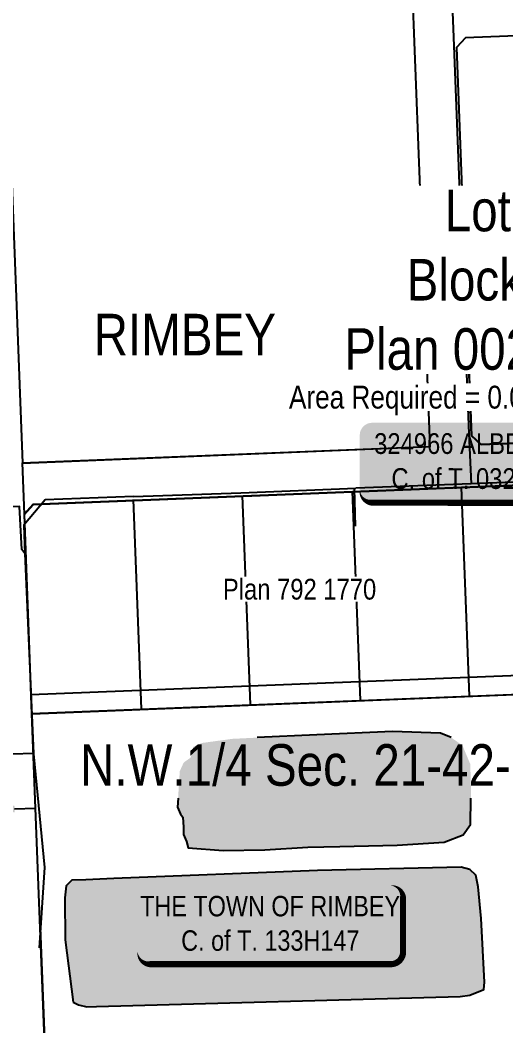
# Model space of a CAD drawing. Extents: x 665644 to 689199, y 5825051 to 5844826.
# Drawn here: x 687059.4 to 687293.5, y 5835063.4 to 5835547.8 of the extents above; entities that cross this region are included whole.
import ezdxf
from ezdxf.enums import TextEntityAlignment as Align

# ---------------------------------------------------------------- set-up
doc = ezdxf.new("R2010")
doc.units = 0
doc.header["$LTSCALE"] = 5
doc.header["$PDSIZE"] = 0.5
doc.layers.get('Defpoints').update_dxf_attribs({"color": 9})
for name, color, linetype in [('AS-FENCE', 48, 'foc-FENCE'), ('AS-OWNER', 7, 'Continuous'), ('AS-POWER', 104, 'foc-POWER'), ('C-SYMBOL', 7, 'Continuous'), ('F-RW', 190, 'Continuous'), ('L-AREAREQUIRED', 7, 'Continuous'), ('L-TITLEDB', 4, 'Continuous'), ('L-TITLEDB-T', 4, 'Continuous'), ('T-WATER', 160, 'Continuous'), ('T-WATER-H', 133, 'Continuous')]:
    doc.layers.add(name, color=color, linetype=linetype)
doc.styles.add('100L', font='ARIALN.TTF', dxfattribs={"height": 11})
doc.styles.add('175L', font='ARIALN.TTF', dxfattribs={"height": 20})
doc.styles.add('80', font='ARIALN.TTF', dxfattribs={"height": 10})
doc.styles.add('80CG', font='ARIALN.TTF', dxfattribs={"height": 10})
doc.styles.add('80L', font='ARIALN.TTF', dxfattribs={"height": 10})
doc.styles.add('foc-LtypeFont', font='ARIALN.TTF', dxfattribs={"height": 7.35})
doc.linetypes.add('foc-FENCE', pattern='A,10,-1,["X",foc-LtypeFont,S=0.2,R=0,X=-0.625,Y=-0.75],-1.24', length=12.24)
doc.linetypes.add('foc-FENCE-NOLINE', pattern='A,0,-6,["X",foc-LtypeFont,S=0.2,R=0,X=-0.625,Y=-0.75],-6.24', length=12.24)
doc.linetypes.add('foc-POWER', pattern='A,6,-1,["P",foc-LtypeFont,S=0.2,R=0,X=-0.625,Y=-0.75],-1.24,4', length=12.24)
doc.dimstyles.new('Compass 5 000', dxfattribs={"dimscale": 5, "dimtxt": 9, "dimasz": 2, "dimexe": 0.2, "dimexo": 0.0625, "dimgap": 0.5, "dimtad": 0, "dimtih": 1, "dimtoh": 1, "dimzin": 0, "dimdsep": 46, "dimtxsty": '80CG', "dimcen": 0.1, "dimse1": 1, "dimse2": 1, "dimclrd": 256, "dimclrt": 256, "dimaunit": 1, "dimadec": 4, "dimazin": 0, "dimtfac": 0.06, "dimtofl": 0, "dimtmove": 0, "dimatfit": 1, "dimfxl": 0.2, "dimtolj": 1, "dimtzin": 0, "dimlwd": -1, "dimarcsym": 0})

# ---------------------------------------------------------------- blocks, each defined once
blk = doc.blocks.new('*D2588')
at = {"layer": 'Defpoints', "color": 0, "transparency": 16777216}
for p in [(687046.72, 5835167.54), (687050.71, 5835065.19), (687047.69, 5835065.07)]:
    blk.add_point(p, dxfattribs=at)
at = {"layer": 'F-RW', "transparency": 16777216}
for p, q in [((687033.71, 5835167.03), (687023.71, 5835166.64)), ((687056.71, 5835167.93), (687066.71, 5835168.32))]:
    blk.add_line(p, q, dxfattribs=at)
for points in [[(687033.65, 5835168.7), (687033.78, 5835165.36), (687043.7, 5835167.42)], [(687056.65, 5835169.59), (687056.78, 5835166.26), (687046.72, 5835167.54)]]:
    blk.add_solid(points, dxfattribs=at)
at = {"layer": 'F-RW', "transparency": 16777216, "insert": (686982.02, 5835166.64), "char_height": 10, "attachment_point": 5, "style": '80CG'}
blk.add_mtext('\\A1;3.00 Utility R/W\\PPlan 092 5275', dxfattribs=at)
blk = doc.blocks.new('*U2565')
h = blk.add_hatch(color=59)
edge = h.paths.add_edge_path()
edge.add_line((-59, -20), (59, -20))
edge.add_arc((59, -14), 6, 270, 360)
edge.add_line((65, -14), (65, 12.5))
edge.add_arc((59, 12.5), 6, 0, 90)
edge.add_line((59, 18.5), (-59, 18.5))
edge.add_arc((-59, 12.5), 6, 90, 180)
edge.add_line((-65, 12.5), (-65, -14))
edge.add_arc((-59, -14), 6, 180, 270)
at = {"color": 1, "flags": 128}
blk.add_lwpolyline([(-59, -20, 3, 3, 0), (59, -20, 3, 3, 0.414214), (65, -14, 3, 3, 0), (65, 12.5, 3, 0, 0.414214), (59, 18.5, 0, 0, 0), (-59, 18.5, 0, 0, 0.414214), (-65, 12.5, 0, 0, 0), (-65, -14, 0, 3, 0.414214)], format="xyseb", close=True, dxfattribs=at)
blk.add_lwpolyline([(-29.36, -8.72, 0, 7.5, 0), (0, 0, 0, 0, 0)], format="xyseb", dxfattribs=at)
at = {"color": 1, "style": '80'}
blk.add_attdef('ENTER_TEXT_001', (-35.99, -5), '', height=10, dxfattribs=at)
blk = doc.blocks.new('*U1038')
h = blk.add_hatch(color=59)
edge = h.paths.add_edge_path()
edge.add_line((-61.5, -20), (61.5, -20))
edge.add_arc((61.5, -14), 6, 270, 360)
edge.add_line((67.5, -14), (67.5, 12.5))
edge.add_arc((61.5, 12.5), 6, 0, 90)
edge.add_line((61.5, 18.5), (-61.5, 18.5))
edge.add_arc((-61.5, 12.5), 6, 90, 180)
edge.add_line((-67.5, 12.5), (-67.5, -14))
edge.add_arc((-61.5, -14), 6, 180, 270)
at = {"color": 1, "flags": 128}
blk.add_lwpolyline([(-61.5, -20, 3, 3, 0), (61.5, -20, 3, 3, 0.414214), (67.5, -14, 3, 3, 0), (67.5, 12.5, 3, 0, 0.414214), (61.5, 18.5, 0, 0, 0), (-61.5, 18.5, 0, 0, 0.414214), (-67.5, 12.5, 0, 0, 0), (-67.5, -14, 0, 3, 0.414214)], format="xyseb", close=True, dxfattribs=at)
blk.add_lwpolyline([(127.59, -21.07, 0, 7.5, 0), (0, 0, 0, 0, 0)], format="xyseb", dxfattribs=at)
at = {"color": 1, "style": '80'}
blk.add_attdef('ENTER_TEXT_001', (-35.99, -5), '', height=10, dxfattribs=at)

msp = doc.modelspace()

# ---------------------------------------------------------------- hatches: boundary and pattern name
at = {"layer": 'T-WATER-H'}
h = msp.add_hatch(color=256, dxfattribs=at)
h.dxf.hatch_style = 1
h.paths.add_polyline_path([(687140.292, 5835149.115), (687157.157, 5835147.841), (687177.286, 5835148.197), (687197.959, 5835149.459), (687213.374, 5835149.816), (687241.12, 5835150.532), (687263.788, 5835151.974), (687272.856, 5835155.415), (687276.485, 5835160.488), (687276.671, 5835175.712), (687276.313, 5835189.486), (687272.508, 5835198.549), (687267.25, 5835202.176), (687261.992, 5835204.352), (687238.78, 5835205.266), (687202.329, 5835203.647), (687161.708, 5835201.666), (687147.018, 5835199.678), (687142.847, 5835197.867), (687141.939, 5835194.605), (687141.576, 5835192.611), (687138.673, 5835190.619), (687138.129, 5835190.075), (687136.314, 5835186.088), (687135.221, 5835168.69), (687136.67, 5835165.428), (687137.758, 5835163.977), (687138.119, 5835159.084), (687138.118, 5835155.64), (687139.568, 5835152.196)])
h = msp.add_hatch(color=256, dxfattribs=at)
h.dxf.hatch_style = 1
h.paths.add_polyline_path([(687084.964, 5835074.813), (687087.442, 5835073.573), (687091.499, 5835072.558), (687096.12, 5835072.782), (687271.408, 5835077.551), (687276.102, 5835078.271), (687282.782, 5835080.975), (687283.144, 5835084.402), (687281.529, 5835115.072), (687280.09, 5835130.407), (687279.009, 5835136), (687276.122, 5835138.707), (687271.97, 5835139.791), (687202.722, 5835138.229), (687104.52, 5835134.473), (687090.981, 5835133.755), (687084.302, 5835133.577), (687081.594, 5835130.872), (687080.87, 5835125.099), (687081.044, 5835104.893)])

# ---------------------------------------------------------------- linework, layer by layer
at = {"layer": 'AS-FENCE', "linetype": 'foc-FENCE-NOLINE', "flags": 128}
msp.add_lwpolyline([(687069.06, 5835110.845), (687074.815, 5834961.734), (687213.652, 5834967.322)], dxfattribs=at)
at = {"layer": 'AS-POWER', "flags": 128}
for points in [[(687264.314, 5835637.595), (687268.309, 5835535.385)], [(687268.309, 5835535.385), (687275.529, 5835348.776)], [(687275.529, 5835348.776), (687276.733, 5835324.45)], [(687113.985, 5835318.336), (687165.709, 5835320.207), (687221.196, 5835322.34)], [(687220.404, 5835322.31), (687220.767, 5835304.159)], [(687276.658, 5835324.446), (687221.196, 5835322.34)], [(687321.808, 5835326.197), (687276.658, 5835324.446)], [(687113.985, 5835318.336), (687071.474, 5835316.798), (687061.12, 5835304.578), (687061.704, 5835290.896)], [(687061.704, 5835290.896), (687060.163, 5835292.807), (687059.01, 5835313.521), (687041.892, 5835312.842), (687037.451, 5835309.483), (687004.082, 5835308.188)], [(687061.704, 5835290.896), (687065.814, 5835194.573), (687065.822, 5835194.492)], [(687065.814, 5835194.573), (687045.403, 5835193.924), (686997.807, 5835202.176)], [(687065.822, 5835194.492), (687071.15, 5835139.78)], [(687071.15, 5835139.78), (687068.623, 5835100.963)]]:
    msp.add_lwpolyline(points, dxfattribs=at)
at = {"layer": 'F-RW', "flags": 128}
msp.add_lwpolyline([(687328.293, 5835233.378), (687064.551, 5835222.898)], dxfattribs=at)
at = {"layer": 'L-TITLEDB', "flags": 128}
for points in [[(687060.488, 5835334.472), (687256.911, 5835342.455), (687242.89, 5835707.404), (687128.99, 5835703.008), (687128.99, 5835716.274), (687123.737, 5835720.661), (687045.759, 5835717.654), (687060.488, 5835334.472)], [(687274.047, 5835539.39), (687269.654, 5835534.646), (687273.248, 5835441.222), (687276.839, 5835347.796), (687281.586, 5835343.403), (687436.143, 5835349.362), (687440.948, 5835354.55), (687437.37, 5835447.553), (687433.555, 5835545.546), (687274.047, 5835539.39)], [(687273.248, 5835441.222), (687379.758, 5835445.326), (687375.989, 5835543.333)], [(687320.248, 5835443.075), (687273.135, 5835441.278)], [(687273.135, 5835441.278), (687276.696, 5835347.851)], [(687276.696, 5835347.851), (687281.441, 5835343.457)], [(687060.341, 5835334.598), (687256.766, 5835342.517)], [(687323.99, 5835345.081), (687281.441, 5835343.457)], [(687060.341, 5835334.598), (687061.278, 5835309.927)], [(687061.278, 5835309.927), (687065.678, 5835314.704), (687324.762, 5835324.977), (687461.88, 5835330.244)], [(687065.088, 5835213.774), (687061.433, 5835309.801), (687065.832, 5835314.58), (687462.029, 5835330.25)], [(687275.906, 5835222.296), (687272.079, 5835322.966)], [(687170.438, 5835218.09), (687166.609, 5835318.948)], [(687219.353, 5835320.957), (687223.183, 5835220.199)], [(687113.9, 5835316.935), (687117.703, 5835215.991)], [(687061.278, 5835309.927), (687064.551, 5835222.898)], [(687074.815, 5834961.734), (687065.088, 5835213.774), (687465.919, 5835229.839)], [(687064.551, 5835222.898), (687064.901, 5835213.898)], [(687170.438, 5835218.09), (687223.183, 5835220.199)], [(687223.183, 5835220.199), (687275.906, 5835222.296)], [(687275.906, 5835222.296), (687328.639, 5835224.383)], [(687064.901, 5835213.898), (687117.703, 5835215.991)], [(687117.703, 5835215.991), (687170.438, 5835218.09)]]:
    msp.add_lwpolyline(points, dxfattribs=at)
at = {"layer": 'T-WATER', "flags": 128}
for points in [[(687267.072, 5835202.249), (687261.992, 5835204.352), (687238.78, 5835205.266), (687202.329, 5835203.647), (687173.667, 5835202.249)], [(687135.501, 5835173.148), (687135.221, 5835168.69), (687136.67, 5835165.428), (687137.758, 5835163.977), (687138.119, 5835159.084), (687138.118, 5835155.64), (687139.568, 5835152.196), (687140.292, 5835149.115), (687157.157, 5835147.841), (687177.286, 5835148.197), (687197.959, 5835149.459), (687213.374, 5835149.816), (687241.12, 5835150.532), (687263.788, 5835151.974), (687272.856, 5835155.415), (687276.485, 5835160.488), (687276.64, 5835173.148)]]:
    msp.add_lwpolyline(points, dxfattribs=at)
msp.add_lwpolyline([(687084.964, 5835074.813), (687087.442, 5835073.573), (687091.499, 5835072.558), (687096.12, 5835072.782), (687271.408, 5835077.551), (687276.102, 5835078.271), (687282.782, 5835080.975), (687283.144, 5835084.402), (687281.529, 5835115.072), (687280.09, 5835130.407), (687279.009, 5835136), (687276.122, 5835138.707), (687271.97, 5835139.791), (687202.722, 5835138.229), (687104.52, 5835134.473), (687090.981, 5835133.755), (687084.302, 5835133.577), (687081.594, 5835130.872), (687080.87, 5835125.099), (687081.044, 5835104.893)], close=True, dxfattribs=at)

# ---------------------------------------------------------------- block references
at = {"layer": 'AS-OWNER'}
ref = msp.add_blockref('*U2565', (687179.937, 5835112.815), dxfattribs=dict(at, xscale=0.9842519685039371, yscale=0.9842519685039371, zscale=0.9842519685039371))
ref.add_attrib('ENTER_TEXT_001', 'THE TOWN OF RIMBEY', (687117.199, 5835116.18), dxfattribs={"layer": '0', "color": 1, "height": 9.84252, "style": '80'})
ref.add_attrib('ENTER_TEXT_002', 'C. of T. 133H147', (687137.002, 5835099.601), dxfattribs={"layer": '0', "color": 1, "height": 9.84252, "style": '80'})

# ---------------------------------------------------------------- texts
at = {"layer": 'C-SYMBOL', "color": 3, "style": '175L'}
for s, height, p in [('RIMBEY', 20.0025, (687138.738, 5835380.38)), ('N.W.1/4 Sec. 21-42-2-W.5M.', 20.00248, (687235.312, 5835173.083))]:
    msp.add_text(s, height=height, dxfattribs=at).set_placement(p, align=Align.BOTTOM_CENTER)

# ---------------------------------------------------------------- dimensions: what is measured, and where the dimension line sits
at = {"layer": 'F-RW'}
dim = msp.add_linear_dim(base=(687046.721, 5835167.537), p1=(687047.69, 5835065.068), p2=(687050.707, 5835065.185), angle=2.23053, text='3.00 Utility R/W\\PPlan 092 5275', dimstyle='Compass 5 000', dxfattribs=at)
dim.commit()
dim.dimension.update_dxf_attribs({"geometry": '*D2588', "text_midpoint": (686982.023, 5835166.641), "dimtype": 161})

# ---------------------------------------------------------------- next in the draw order: texts
at = {"layer": 'C-SYMBOL', "color": 3, "insert": (687213.714, 5835466.155), "char_height": 20.00248, "attachment_point": 1, "rotation": 359.98126, "style": '175L', "bg_fill": 3, "box_fill_scale": 1.1, "bg_fill_color": 256, "bg_fill_transparency": 0}
msp.add_mtext_dynamic_manual_height_columns('\\pi50.29;Lot 8\\P\\pi31.946;Block 12\\P\\pi1.9351;Plan 002 2799', width=148.88143, gutter_width=50, heights=[0], dxfattribs=at)
at = {"layer": 'L-AREAREQUIRED', "color": 5, "insert": (687287.906, 5835371.738), "char_height": 11.00136, "width": 197.96452, "attachment_point": 2, "rotation": 359.98126, "style": '100L', "bg_fill": 3, "box_fill_scale": 1.1, "bg_fill_color": 256, "bg_fill_transparency": 0}
msp.add_mtext('Area Required = 0.030 ha  0.07 Ac.', dxfattribs=at)
at = {"layer": 'L-TITLEDB-T', "insert": (687156.598, 5835278.764), "char_height": 10.00124, "attachment_point": 1, "rotation": 359.98126, "style": '80L', "bg_fill": 3, "box_fill_scale": 1.1, "bg_fill_color": 256, "bg_fill_transparency": 0}
msp.add_mtext_dynamic_manual_height_columns('\\pi0.49571;Plan 792 1770', width=73.44925, gutter_width=50, heights=[0], dxfattribs=at)

# ---------------------------------------------------------------- next in the draw order: block references
at = {"layer": 'AS-OWNER', "color": 5}
ref = msp.add_blockref('*U1038', (687290.528, 5835335.39), dxfattribs=dict(at, rotation=359.9812632251431))
ref.add_attrib('ENTER_TEXT_001', '324966 ALBERTA LTD.', (687229.984, 5835338.897), dxfattribs={"layer": '0', "color": 1, "height": 10, "rotation": 359.98126, "style": '80'})
ref.add_attrib('ENTER_TEXT_002', 'C. of T. 032 157 094', (687238.304, 5835322.05), dxfattribs={"layer": '0', "color": 1, "height": 10, "rotation": 359.98126, "style": '80'})

doc.saveas('drawing.dxf')
